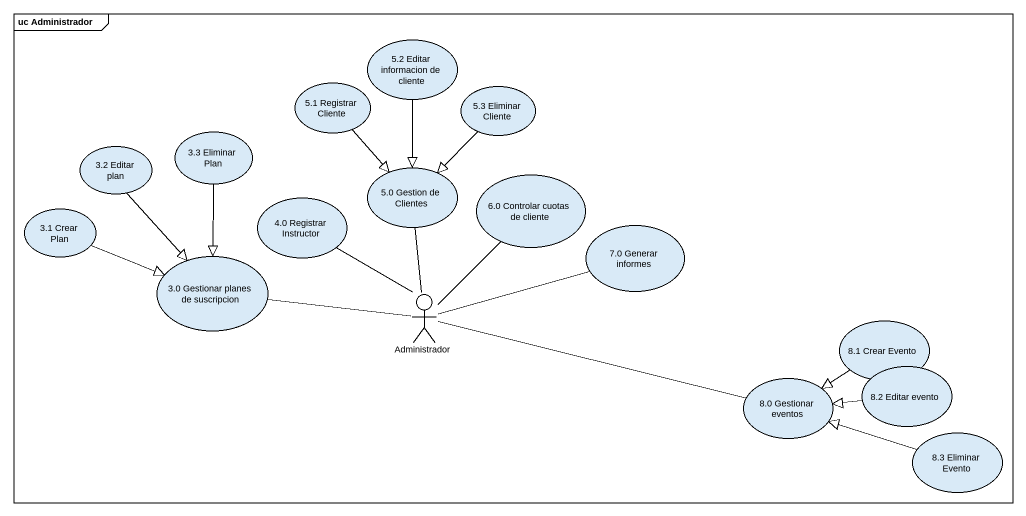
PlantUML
@startuml
mainframe uc Administrador
usecase "5.2 Editar informacion de cliente" as u5_2_Editar_informacion_de
usecase "5.1 Registrar Cliente" as u5_1_Registrar_Cliente
usecase "5.3 Eliminar Cliente" as u5_3_Eliminar_Cliente
usecase "3.2 Editar plan" as u3_2_Editar_plan
usecase "3.3 Eliminar Plan" as u3_3_Eliminar_Plan
usecase "5.0 Gestion de Clientes" as u5_0_Gestion_de_Clientes
usecase "6.0 Controlar cuotas de cliente" as u6_0_Controlar_cuotas_de
usecase "3.1 Crear Plan" as u3_1_Crear_Plan
usecase "4.0 Registrar Instructor" as u4_0_Registrar_Instructor
usecase "7.0 Generar informes" as u7_0_Generar_informes
usecase "3.0 Gestionar planes de suscripcion" as u3_0_Gestionar_planes_de
actor Administrador
usecase "8.1 Crear Evento" as u8_1_Crear_Evento
usecase "8.0 Gestionar eventos" as u8_0_Gestionar_eventos
usecase "8.2 Editar evento" as u8_2_Editar_evento
usecase "8.3 Eliminar Evento" as u8_3_Eliminar_Evento
u5_2_Editar_informacion_de --|> u5_0_Gestion_de_Clientes
u5_1_Registrar_Cliente --|> u5_0_Gestion_de_Clientes
u5_3_Eliminar_Cliente --|> u5_0_Gestion_de_Clientes
u3_2_Editar_plan --|> u3_0_Gestionar_planes_de
u3_3_Eliminar_Plan --|> u3_0_Gestionar_planes_de
u3_1_Crear_Plan -right-|> u3_0_Gestionar_planes_de
Administrador -up- u5_0_Gestion_de_Clientes
Administrador -up- u6_0_Controlar_cuotas_de
Administrador -up- u4_0_Registrar_Instructor
Administrador -right- u7_0_Generar_informes
Administrador -left- u3_0_Gestionar_planes_de
Administrador -right- u8_0_Gestionar_eventos
u8_1_Crear_Evento -left-|> u8_0_Gestionar_eventos
u8_2_Editar_evento -left-|> u8_0_Gestionar_eventos
u8_3_Eliminar_Evento -left-|> u8_0_Gestionar_eventos
@enduml
